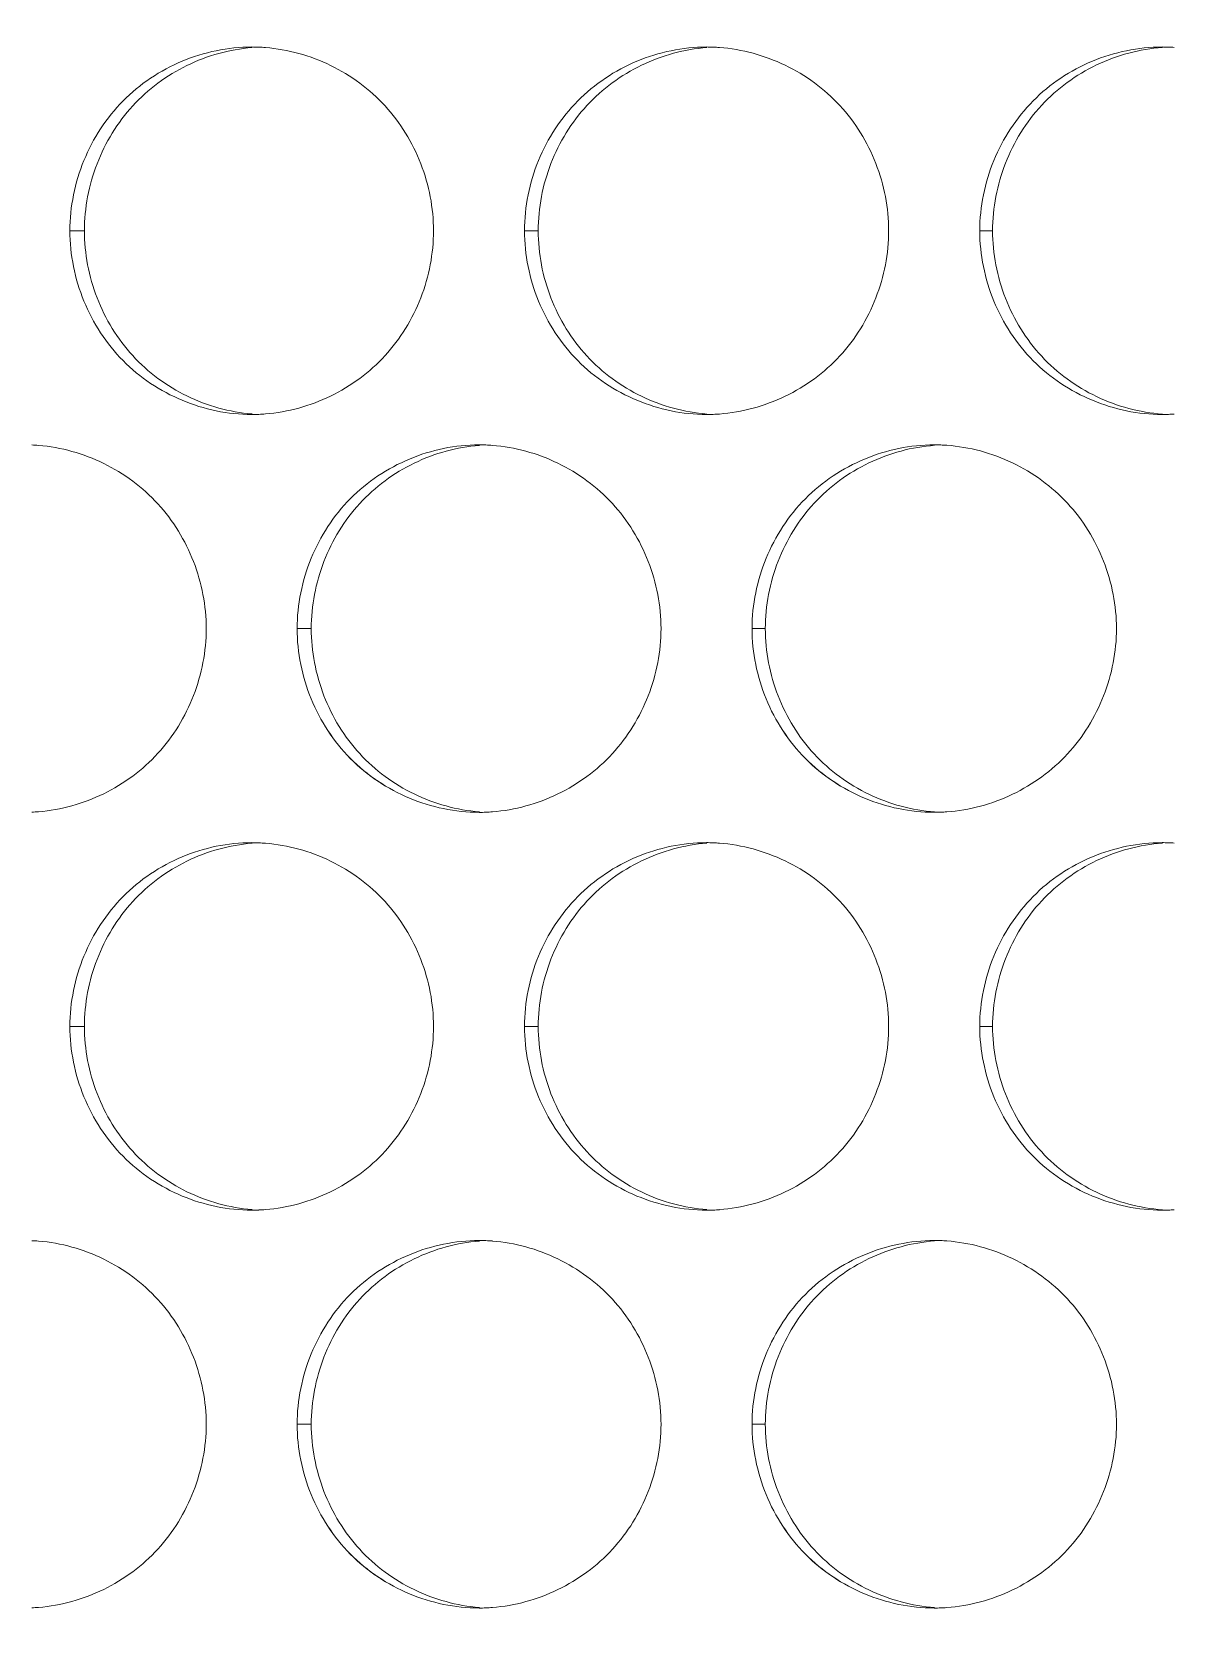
# Model space of a CAD drawing. Header units: millimetres. Extents: x 1177 to 4147, y 93 to 2194.
# Drawn here: x 1685.49 to 1704.14, y 1719.58 to 1745.56 of the extents above; entities that cross this region are included whole.
import ezdxf

# ---------------------------------------------------------------- set-up
doc = ezdxf.new("R2010")
doc.units = ezdxf.units.MM
doc.header["$LTSCALE"] = 0.1
doc.layers.get('0').update_dxf_attribs({"lineweight": 13})
doc.layers.add('标注', color=251, linetype='Continuous', lineweight=9)

msp = doc.modelspace()

# ---------------------------------------------------------------- linework, layer by layer
for radius, start, end in [(196.75, 204.56225, 43.01001), (177.334, 204.90538, 48.55999), (177.047, 204.9052, 48.6494), (168.077, 204.78787, 51.55568), (165.455, 204.70676, 52.44821), (156.5, 204.24844, 55.64881), (156.25, 204.23139, 55.74165), (155.11, 204.1505, 56.16753), (155, 204.14243, 56.20879)]:
    msp.add_arc((1812.49, 1686.895), radius, start, end)
at = {"layer": '标注'}
for p, q in [((1686.348, 1742.313), (1686.111, 1742.313)), ((1693.755, 1742.313), (1693.531, 1742.313)), ((1701.172, 1742.313), (1700.962, 1742.313)), ((1690.05, 1735.818), (1689.82, 1735.818)), ((1690.05, 1735.818), (1689.82, 1735.818)), ((1697.462, 1735.818), (1697.246, 1735.818)), ((1697.462, 1735.818), (1697.246, 1735.818)), ((1686.348, 1729.323), (1686.111, 1729.323)), ((1693.755, 1729.323), (1693.531, 1729.323)), ((1701.172, 1729.323), (1700.962, 1729.323)), ((1690.05, 1722.827), (1689.82, 1722.827)), ((1690.05, 1722.827), (1689.82, 1722.827)), ((1697.462, 1722.827), (1697.246, 1722.827)), ((1697.462, 1722.827), (1697.246, 1722.827))]:
    msp.add_line(p, q, dxfattribs=at)
for centre, radius, start, end in [((1689.078, 1742.519), 2.794, 87.6019, 89.9969), ((1689.076, 1742.48), 2.833, 85.4045, 87.6022), ((1696.502, 1742.512), 2.801, 87.7527, 89.9973), ((1696.501, 1742.475), 2.838, 85.6923, 87.753), ((1703.938, 1742.506), 2.807, 87.9025, 89.9977), ((1703.936, 1742.471), 2.842, 85.9783, 87.9027), ((1689.078, 1742.107), 2.794, 270.0031, 272.3981), ((1689.076, 1742.146), 2.833, 272.3978, 274.5955), ((1696.502, 1742.114), 2.801, 270.0027, 272.2473), ((1696.501, 1742.151), 2.838, 272.247, 274.3077), ((1703.938, 1742.12), 2.807, 270.0023, 272.0975), ((1703.936, 1742.155), 2.842, 272.0973, 274.0217), ((1685.367, 1735.987), 2.831, 85.2599, 87.5264), ((1685.367, 1735.987), 2.831, 85.2599, 87.5264), ((1692.789, 1736.02), 2.798, 87.6774, 89.9971), ((1692.789, 1736.02), 2.798, 87.6774, 89.9971), ((1692.787, 1735.982), 2.836, 85.5486, 87.6777), ((1692.787, 1735.982), 2.836, 85.5486, 87.6777), ((1700.219, 1736.014), 2.804, 87.8277, 89.9975), ((1700.219, 1736.014), 2.804, 87.8277, 89.9975), ((1700.217, 1735.978), 2.84, 85.8355, 87.828), ((1700.217, 1735.978), 2.84, 85.8355, 87.828), ((1685.367, 1735.649), 2.831, 272.4736, 274.7401), ((1685.367, 1735.649), 2.831, 272.4736, 274.7401), ((1692.789, 1735.615), 2.798, 270.0029, 272.3226), ((1692.789, 1735.615), 2.798, 270.0029, 272.3226), ((1692.787, 1735.653), 2.836, 272.3223, 274.4514), ((1692.787, 1735.653), 2.836, 272.3223, 274.4514), ((1700.219, 1735.622), 2.804, 270.0025, 272.1723), ((1700.219, 1735.622), 2.804, 270.0025, 272.1723), ((1700.217, 1735.658), 2.84, 272.172, 274.1645), ((1700.217, 1735.658), 2.84, 272.172, 274.1645), ((1689.078, 1729.528), 2.794, 87.6019, 89.9969), ((1689.076, 1729.489), 2.833, 85.4045, 87.6022), ((1696.502, 1729.522), 2.801, 87.7527, 89.9973), ((1696.501, 1729.485), 2.838, 85.6923, 87.753), ((1703.938, 1729.516), 2.807, 87.9025, 89.9977), ((1703.936, 1729.481), 2.842, 85.9783, 87.9027), ((1689.078, 1729.117), 2.794, 270.0031, 272.3981), ((1689.076, 1729.156), 2.833, 272.3978, 274.5955), ((1696.502, 1729.124), 2.801, 270.0027, 272.2473), ((1696.501, 1729.16), 2.838, 272.247, 274.3077), ((1703.938, 1729.13), 2.807, 270.0023, 272.0975), ((1703.936, 1729.164), 2.842, 272.0973, 274.0217), ((1685.367, 1722.996), 2.831, 85.2599, 87.5264), ((1685.367, 1722.996), 2.831, 85.2599, 87.5264), ((1692.789, 1723.03), 2.798, 87.6774, 89.9971), ((1692.789, 1723.03), 2.798, 87.6774, 89.9971), ((1692.787, 1722.992), 2.836, 85.5486, 87.6777), ((1692.787, 1722.992), 2.836, 85.5486, 87.6777), ((1700.219, 1723.023), 2.804, 87.8277, 89.9975), ((1700.219, 1723.023), 2.804, 87.8277, 89.9975), ((1700.217, 1722.988), 2.84, 85.8355, 87.828), ((1700.217, 1722.988), 2.84, 85.8355, 87.828), ((1685.367, 1722.659), 2.831, 272.4736, 274.7401), ((1685.367, 1722.659), 2.831, 272.4736, 274.7401), ((1692.789, 1722.625), 2.798, 270.0029, 272.3226), ((1692.789, 1722.625), 2.798, 270.0029, 272.3226), ((1692.787, 1722.663), 2.836, 272.3223, 274.4514), ((1692.787, 1722.663), 2.836, 272.3223, 274.4514), ((1700.219, 1722.631), 2.804, 270.0025, 272.1723), ((1700.219, 1722.631), 2.804, 270.0025, 272.1723), ((1700.217, 1722.667), 2.84, 272.172, 274.1645), ((1700.217, 1722.667), 2.84, 272.172, 274.1645)]:
    msp.add_arc(centre, radius, start, end, dxfattribs=at)
msp.add_spline([(2027.49, 1819.182), (1864.296, 1806.369), (1766.772, 1737.15), (1658.757, 1615.796), (1597.49, 1595.163)], degree=3, dxfattribs=at)
for points, knots in [([(1689.084, 1745.304), (1688.718, 1745.274), (1687.991, 1745.072), (1687.082, 1744.399), (1686.492, 1743.431), (1686.348, 1742.684), (1686.348, 1742.313)], [0, 0, 0, 0, 0.248698, 0.497934, 0.748447, 1, 1, 1, 1]), ([(1692.046, 1742.313), (1692.046, 1742.684), (1691.901, 1743.431), (1691.309, 1744.4), (1690.398, 1745.072), (1689.67, 1745.275), (1689.303, 1745.304)], [0, 0, 0, 0, 0.251294, 0.501718, 0.751079, 1, 1, 1, 1]), ([(1696.509, 1745.305), (1696.141, 1745.277), (1695.41, 1745.077), (1694.495, 1744.405), (1693.9, 1743.435), (1693.755, 1742.686), (1693.755, 1742.313)], [0, 0, 0, 0, 0.248852, 0.498158, 0.748599, 1, 1, 1, 1]), ([(1699.475, 1742.313), (1699.475, 1742.686), (1699.329, 1743.435), (1698.733, 1744.406), (1697.815, 1745.078), (1697.083, 1745.277), (1696.714, 1745.305)], [0, 0, 0, 0, 0.251145, 0.501497, 0.750925, 1, 1, 1, 1]), ([(1703.943, 1745.306), (1703.574, 1745.28), (1702.839, 1745.082), (1701.918, 1744.411), (1701.318, 1743.438), (1701.172, 1742.687), (1701.172, 1742.313)], [0, 0, 0, 0, 0.248996, 0.498369, 0.748741, 1, 1, 1, 1]), ([(1702.8, 1745.081), (1702.442, 1744.932), (1701.775, 1744.491), (1701.34, 1743.82), (1701.192, 1743.46)], [0, 0, 0, 0, 0.499334, 1, 1, 1, 1]), ([(1686.348, 1742.313), (1686.348, 1741.942), (1686.492, 1741.195), (1687.082, 1740.227), (1687.991, 1739.554), (1688.718, 1739.352), (1689.084, 1739.322)], [0, 0, 0, 0, 0.251553, 0.502066, 0.751302, 1, 1, 1, 1]), ([(1689.303, 1739.322), (1689.67, 1739.352), (1690.398, 1739.554), (1691.309, 1740.226), (1691.901, 1741.195), (1692.046, 1741.942), (1692.046, 1742.313)], [0, 0, 0, 0, 0.248921, 0.498282, 0.748706, 1, 1, 1, 1]), ([(1693.755, 1742.313), (1693.755, 1741.941), (1693.9, 1741.191), (1694.495, 1740.221), (1695.41, 1739.549), (1696.141, 1739.349), (1696.509, 1739.321)], [0, 0, 0, 0, 0.251401, 0.501842, 0.751148, 1, 1, 1, 1]), ([(1696.714, 1739.321), (1697.083, 1739.349), (1697.815, 1739.549), (1698.733, 1740.22), (1699.329, 1741.191), (1699.475, 1741.94), (1699.475, 1742.313)], [0, 0, 0, 0, 0.249075, 0.498503, 0.748855, 1, 1, 1, 1]), ([(1701.172, 1742.313), (1701.172, 1741.939), (1701.318, 1741.188), (1701.918, 1740.215), (1702.839, 1739.544), (1703.574, 1739.346), (1703.943, 1739.32)], [0, 0, 0, 0, 0.251259, 0.501631, 0.751004, 1, 1, 1, 1]), ([(1701.192, 1741.166), (1701.34, 1740.806), (1701.775, 1740.135), (1702.442, 1739.694), (1702.8, 1739.545)], [0, 0, 0, 0, 0.500666, 1, 1, 1, 1]), ([(1688.336, 1735.818), (1688.336, 1736.189), (1688.191, 1736.934), (1687.602, 1737.902), (1686.694, 1738.575), (1685.967, 1738.778), (1685.601, 1738.808)], [0, 0, 0, 0, 0.251371, 0.501834, 0.751159, 1, 1, 1, 1]), ([(1688.336, 1735.818), (1688.336, 1736.189), (1688.191, 1736.934), (1687.602, 1737.902), (1686.694, 1738.575), (1685.967, 1738.778), (1685.601, 1738.808)], [0, 0, 0, 0, 0.251371, 0.501834, 0.751159, 1, 1, 1, 1]), ([(1692.795, 1738.809), (1692.428, 1738.781), (1691.699, 1738.58), (1690.787, 1737.907), (1690.195, 1736.938), (1690.05, 1736.19), (1690.05, 1735.818)], [0, 0, 0, 0, 0.248776, 0.498047, 0.748524, 1, 1, 1, 1]), ([(1692.795, 1738.809), (1692.428, 1738.781), (1691.699, 1738.58), (1690.787, 1737.907), (1690.195, 1736.938), (1690.05, 1736.19), (1690.05, 1735.818)], [0, 0, 0, 0, 0.248776, 0.498047, 0.748524, 1, 1, 1, 1]), ([(1695.76, 1735.818), (1695.76, 1736.19), (1695.614, 1736.938), (1695.02, 1737.908), (1694.105, 1738.58), (1693.375, 1738.781), (1693.007, 1738.809)], [0, 0, 0, 0, 0.251218, 0.501606, 0.751001, 1, 1, 1, 1]), ([(1695.76, 1735.818), (1695.76, 1736.19), (1695.614, 1736.938), (1695.02, 1737.908), (1694.105, 1738.58), (1693.375, 1738.781), (1693.007, 1738.809)], [0, 0, 0, 0, 0.251218, 0.501606, 0.751001, 1, 1, 1, 1]), ([(1700.225, 1738.81), (1699.856, 1738.783), (1699.123, 1738.585), (1698.205, 1737.913), (1697.608, 1736.941), (1697.462, 1736.191), (1697.462, 1735.818)], [0, 0, 0, 0, 0.248925, 0.498265, 0.748671, 1, 1, 1, 1]), ([(1700.225, 1738.81), (1699.856, 1738.783), (1699.123, 1738.585), (1698.205, 1737.913), (1697.608, 1736.941), (1697.462, 1736.191), (1697.462, 1735.818)], [0, 0, 0, 0, 0.248925, 0.498265, 0.748671, 1, 1, 1, 1]), ([(1703.194, 1735.818), (1703.194, 1736.191), (1703.047, 1736.942), (1702.448, 1737.914), (1701.528, 1738.585), (1700.793, 1738.784), (1700.424, 1738.81)], [0, 0, 0, 0, 0.251074, 0.501391, 0.750853, 1, 1, 1, 1]), ([(1703.194, 1735.818), (1703.194, 1736.191), (1703.047, 1736.942), (1702.448, 1737.914), (1701.528, 1738.585), (1700.793, 1738.784), (1700.424, 1738.81)], [0, 0, 0, 0, 0.251074, 0.501391, 0.750853, 1, 1, 1, 1]), ([(1685.601, 1732.827), (1685.967, 1732.858), (1686.694, 1733.061), (1687.602, 1733.734), (1688.191, 1734.701), (1688.336, 1735.447), (1688.336, 1735.818)], [0, 0, 0, 0, 0.248841, 0.498166, 0.748629, 1, 1, 1, 1]), ([(1685.601, 1732.827), (1685.967, 1732.858), (1686.694, 1733.061), (1687.602, 1733.734), (1688.191, 1734.701), (1688.336, 1735.447), (1688.336, 1735.818)], [0, 0, 0, 0, 0.248841, 0.498166, 0.748629, 1, 1, 1, 1]), ([(1690.05, 1735.818), (1690.05, 1735.446), (1690.195, 1734.698), (1690.787, 1733.728), (1691.699, 1733.056), (1692.428, 1732.855), (1692.795, 1732.826)], [0, 0, 0, 0, 0.251476, 0.501953, 0.751224, 1, 1, 1, 1]), ([(1690.05, 1735.818), (1690.05, 1735.446), (1690.195, 1734.698), (1690.787, 1733.728), (1691.699, 1733.056), (1692.428, 1732.855), (1692.795, 1732.826)], [0, 0, 0, 0, 0.251476, 0.501953, 0.751224, 1, 1, 1, 1]), ([(1693.007, 1732.826), (1693.375, 1732.855), (1694.105, 1733.056), (1695.02, 1733.728), (1695.614, 1734.698), (1695.76, 1735.446), (1695.76, 1735.818)], [0, 0, 0, 0, 0.248999, 0.498394, 0.748782, 1, 1, 1, 1]), ([(1693.007, 1732.826), (1693.375, 1732.855), (1694.105, 1733.056), (1695.02, 1733.728), (1695.614, 1734.698), (1695.76, 1735.446), (1695.76, 1735.818)], [0, 0, 0, 0, 0.248999, 0.498394, 0.748782, 1, 1, 1, 1]), ([(1697.462, 1735.818), (1697.462, 1735.445), (1697.608, 1734.694), (1698.205, 1733.723), (1699.123, 1733.051), (1699.856, 1732.852), (1700.225, 1732.825)], [0, 0, 0, 0, 0.251329, 0.501735, 0.751075, 1, 1, 1, 1]), ([(1697.462, 1735.818), (1697.462, 1735.445), (1697.608, 1734.694), (1698.205, 1733.723), (1699.123, 1733.051), (1699.856, 1732.852), (1700.225, 1732.825)], [0, 0, 0, 0, 0.251329, 0.501735, 0.751075, 1, 1, 1, 1]), ([(1700.424, 1732.825), (1700.793, 1732.852), (1701.528, 1733.051), (1702.448, 1733.722), (1703.047, 1734.694), (1703.194, 1735.445), (1703.194, 1735.818)], [0, 0, 0, 0, 0.249147, 0.498609, 0.748926, 1, 1, 1, 1]), ([(1700.424, 1732.825), (1700.793, 1732.852), (1701.528, 1733.051), (1702.448, 1733.722), (1703.047, 1734.694), (1703.194, 1735.445), (1703.194, 1735.818)], [0, 0, 0, 0, 0.249147, 0.498609, 0.748926, 1, 1, 1, 1]), ([(1690.049, 1734.671), (1690.196, 1734.311), (1690.63, 1733.64), (1691.296, 1733.199), (1691.654, 1733.05)], [0, 0, 0, 0, 0.500865, 1, 1, 1, 1]), ([(1697.475, 1734.671), (1697.622, 1734.311), (1698.057, 1733.64), (1698.724, 1733.199), (1699.082, 1733.05)], [0, 0, 0, 0, 0.50073, 1, 1, 1, 1]), ([(1689.084, 1732.314), (1688.718, 1732.284), (1687.991, 1732.082), (1687.082, 1731.409), (1686.492, 1730.441), (1686.348, 1729.694), (1686.348, 1729.323)], [0, 0, 0, 0, 0.248698, 0.497934, 0.748447, 1, 1, 1, 1]), ([(1692.046, 1729.323), (1692.046, 1729.694), (1691.901, 1730.441), (1691.309, 1731.41), (1690.398, 1732.082), (1689.67, 1732.284), (1689.303, 1732.314)], [0, 0, 0, 0, 0.251294, 0.501718, 0.751079, 1, 1, 1, 1]), ([(1696.509, 1732.315), (1696.141, 1732.287), (1695.41, 1732.087), (1694.495, 1731.415), (1693.9, 1730.444), (1693.755, 1729.695), (1693.755, 1729.323)], [0, 0, 0, 0, 0.248852, 0.498158, 0.748599, 1, 1, 1, 1]), ([(1699.475, 1729.323), (1699.475, 1729.695), (1699.329, 1730.445), (1698.733, 1731.416), (1697.815, 1732.087), (1697.083, 1732.287), (1696.714, 1732.315)], [0, 0, 0, 0, 0.251145, 0.501497, 0.750925, 1, 1, 1, 1]), ([(1703.943, 1732.316), (1703.574, 1732.29), (1702.839, 1732.092), (1701.918, 1731.421), (1701.318, 1730.448), (1701.172, 1729.696), (1701.172, 1729.323)], [0, 0, 0, 0, 0.248996, 0.498369, 0.748741, 1, 1, 1, 1]), ([(1702.8, 1732.091), (1702.442, 1731.941), (1701.775, 1731.501), (1701.34, 1730.83), (1701.192, 1730.47)], [0, 0, 0, 0, 0.499334, 1, 1, 1, 1]), ([(1686.348, 1729.323), (1686.348, 1728.951), (1686.492, 1728.205), (1687.082, 1727.236), (1687.991, 1726.564), (1688.718, 1726.361), (1689.084, 1726.332)], [0, 0, 0, 0, 0.251553, 0.502066, 0.751302, 1, 1, 1, 1]), ([(1689.303, 1726.332), (1689.67, 1726.361), (1690.398, 1726.563), (1691.309, 1727.236), (1691.901, 1728.204), (1692.046, 1728.951), (1692.046, 1729.323)], [0, 0, 0, 0, 0.248921, 0.498282, 0.748706, 1, 1, 1, 1]), ([(1693.755, 1729.323), (1693.755, 1728.95), (1693.9, 1728.201), (1694.495, 1727.23), (1695.41, 1726.558), (1696.141, 1726.358), (1696.509, 1726.331)], [0, 0, 0, 0, 0.251401, 0.501842, 0.751148, 1, 1, 1, 1]), ([(1696.714, 1726.331), (1697.083, 1726.358), (1697.815, 1726.558), (1698.733, 1727.23), (1699.329, 1728.201), (1699.475, 1728.95), (1699.475, 1729.323)], [0, 0, 0, 0, 0.249075, 0.498503, 0.748855, 1, 1, 1, 1]), ([(1701.172, 1729.323), (1701.172, 1728.949), (1701.318, 1728.197), (1701.918, 1727.224), (1702.839, 1726.553), (1703.574, 1726.356), (1703.943, 1726.33)], [0, 0, 0, 0, 0.251259, 0.501631, 0.751004, 1, 1, 1, 1]), ([(1701.192, 1728.175), (1701.34, 1727.816), (1701.775, 1727.145), (1702.442, 1726.704), (1702.8, 1726.554)], [0, 0, 0, 0, 0.500666, 1, 1, 1, 1]), ([(1688.336, 1722.827), (1688.336, 1723.198), (1688.191, 1723.944), (1687.602, 1724.912), (1686.694, 1725.584), (1685.967, 1725.788), (1685.601, 1725.818)], [0, 0, 0, 0, 0.251371, 0.501834, 0.751159, 1, 1, 1, 1]), ([(1688.336, 1722.827), (1688.336, 1723.198), (1688.191, 1723.944), (1687.602, 1724.912), (1686.694, 1725.584), (1685.967, 1725.788), (1685.601, 1725.818)], [0, 0, 0, 0, 0.251371, 0.501834, 0.751159, 1, 1, 1, 1]), ([(1692.795, 1725.819), (1692.428, 1725.79), (1691.699, 1725.589), (1690.787, 1724.917), (1690.195, 1723.947), (1690.05, 1723.199), (1690.05, 1722.827)], [0, 0, 0, 0, 0.248776, 0.498047, 0.748524, 1, 1, 1, 1]), ([(1692.795, 1725.819), (1692.428, 1725.79), (1691.699, 1725.589), (1690.787, 1724.917), (1690.195, 1723.947), (1690.05, 1723.199), (1690.05, 1722.827)], [0, 0, 0, 0, 0.248776, 0.498047, 0.748524, 1, 1, 1, 1]), ([(1695.76, 1722.827), (1695.76, 1723.199), (1695.614, 1723.948), (1695.02, 1724.917), (1694.105, 1725.589), (1693.375, 1725.79), (1693.007, 1725.819)], [0, 0, 0, 0, 0.251218, 0.501606, 0.751001, 1, 1, 1, 1]), ([(1695.76, 1722.827), (1695.76, 1723.199), (1695.614, 1723.948), (1695.02, 1724.917), (1694.105, 1725.589), (1693.375, 1725.79), (1693.007, 1725.819)], [0, 0, 0, 0, 0.251218, 0.501606, 0.751001, 1, 1, 1, 1]), ([(1700.225, 1725.82), (1699.856, 1725.793), (1699.123, 1725.594), (1698.205, 1724.923), (1697.608, 1723.951), (1697.462, 1723.201), (1697.462, 1722.827)], [0, 0, 0, 0, 0.248925, 0.498265, 0.748671, 1, 1, 1, 1]), ([(1700.225, 1725.82), (1699.856, 1725.793), (1699.123, 1725.594), (1698.205, 1724.923), (1697.608, 1723.951), (1697.462, 1723.201), (1697.462, 1722.827)], [0, 0, 0, 0, 0.248925, 0.498265, 0.748671, 1, 1, 1, 1]), ([(1703.194, 1722.827), (1703.194, 1723.201), (1703.047, 1723.951), (1702.448, 1724.923), (1701.528, 1725.594), (1700.793, 1725.793), (1700.424, 1725.82)], [0, 0, 0, 0, 0.251074, 0.501391, 0.750853, 1, 1, 1, 1]), ([(1703.194, 1722.827), (1703.194, 1723.201), (1703.047, 1723.951), (1702.448, 1724.923), (1701.528, 1725.594), (1700.793, 1725.793), (1700.424, 1725.82)], [0, 0, 0, 0, 0.251074, 0.501391, 0.750853, 1, 1, 1, 1]), ([(1685.601, 1719.837), (1685.967, 1719.867), (1686.694, 1720.071), (1687.602, 1720.743), (1688.191, 1721.711), (1688.336, 1722.457), (1688.336, 1722.827)], [0, 0, 0, 0, 0.248841, 0.498166, 0.748629, 1, 1, 1, 1]), ([(1685.601, 1719.837), (1685.967, 1719.867), (1686.694, 1720.071), (1687.602, 1720.743), (1688.191, 1721.711), (1688.336, 1722.457), (1688.336, 1722.827)], [0, 0, 0, 0, 0.248841, 0.498166, 0.748629, 1, 1, 1, 1]), ([(1690.05, 1722.827), (1690.05, 1722.456), (1690.195, 1721.708), (1690.787, 1720.738), (1691.699, 1720.066), (1692.428, 1719.865), (1692.795, 1719.836)], [0, 0, 0, 0, 0.251476, 0.501953, 0.751224, 1, 1, 1, 1]), ([(1690.05, 1722.827), (1690.05, 1722.456), (1690.195, 1721.708), (1690.787, 1720.738), (1691.699, 1720.066), (1692.428, 1719.865), (1692.795, 1719.836)], [0, 0, 0, 0, 0.251476, 0.501953, 0.751224, 1, 1, 1, 1]), ([(1693.007, 1719.836), (1693.375, 1719.865), (1694.105, 1720.066), (1695.02, 1720.738), (1695.614, 1721.707), (1695.76, 1722.455), (1695.76, 1722.827)], [0, 0, 0, 0, 0.248999, 0.498394, 0.748782, 1, 1, 1, 1]), ([(1693.007, 1719.836), (1693.375, 1719.865), (1694.105, 1720.066), (1695.02, 1720.738), (1695.614, 1721.707), (1695.76, 1722.455), (1695.76, 1722.827)], [0, 0, 0, 0, 0.248999, 0.498394, 0.748782, 1, 1, 1, 1]), ([(1697.462, 1722.827), (1697.462, 1722.454), (1697.608, 1721.704), (1698.205, 1720.732), (1699.123, 1720.061), (1699.856, 1719.862), (1700.225, 1719.835)], [0, 0, 0, 0, 0.251329, 0.501735, 0.751075, 1, 1, 1, 1]), ([(1697.462, 1722.827), (1697.462, 1722.454), (1697.608, 1721.704), (1698.205, 1720.732), (1699.123, 1720.061), (1699.856, 1719.862), (1700.225, 1719.835)], [0, 0, 0, 0, 0.251329, 0.501735, 0.751075, 1, 1, 1, 1]), ([(1700.424, 1719.835), (1700.793, 1719.862), (1701.528, 1720.06), (1702.448, 1720.732), (1703.047, 1721.704), (1703.194, 1722.454), (1703.194, 1722.827)], [0, 0, 0, 0, 0.249147, 0.498609, 0.748926, 1, 1, 1, 1]), ([(1700.424, 1719.835), (1700.793, 1719.862), (1701.528, 1720.06), (1702.448, 1720.732), (1703.047, 1721.704), (1703.194, 1722.454), (1703.194, 1722.827)], [0, 0, 0, 0, 0.249147, 0.498609, 0.748926, 1, 1, 1, 1]), ([(1690.049, 1721.68), (1690.196, 1721.321), (1690.63, 1720.65), (1691.296, 1720.209), (1691.654, 1720.059)], [0, 0, 0, 0, 0.500865, 1, 1, 1, 1]), ([(1697.475, 1721.68), (1697.622, 1721.321), (1698.057, 1720.65), (1698.724, 1720.209), (1699.082, 1720.059)], [0, 0, 0, 0, 0.50073, 1, 1, 1, 1])]:
    msp.add_open_spline(points, degree=3, knots=knots, dxfattribs=at)
for points in [[(1689.078, 1745.313), (1688.692, 1745.313), (1688.299, 1745.23), (1687.943, 1745.081)], [(1696.503, 1745.313), (1696.116, 1745.313), (1695.723, 1745.23), (1695.367, 1745.081)], [(1703.938, 1745.313), (1703.551, 1745.313), (1703.157, 1745.23), (1702.8, 1745.081)], [(1687.943, 1745.081), (1687.586, 1744.932), (1687.251, 1744.709), (1686.979, 1744.434)], [(1695.367, 1745.081), (1695.009, 1744.932), (1694.673, 1744.709), (1694.401, 1744.434)], [(1686.979, 1744.434), (1686.706, 1744.158), (1686.487, 1743.82), (1686.34, 1743.46)], [(1694.401, 1744.434), (1694.127, 1744.158), (1693.908, 1743.82), (1693.76, 1743.46)], [(1686.34, 1743.46), (1686.192, 1743.099), (1686.111, 1742.703), (1686.111, 1742.313)], [(1693.76, 1743.46), (1693.612, 1743.1), (1693.531, 1742.703), (1693.531, 1742.313)], [(1701.192, 1743.46), (1701.044, 1743.1), (1700.962, 1742.703), (1700.962, 1742.313)], [(1686.111, 1742.313), (1686.111, 1741.923), (1686.192, 1741.527), (1686.34, 1741.166)], [(1693.531, 1742.313), (1693.531, 1741.923), (1693.612, 1741.527), (1693.76, 1741.166)], [(1700.962, 1742.313), (1700.962, 1741.923), (1701.044, 1741.527), (1701.192, 1741.166)], [(1686.34, 1741.166), (1686.487, 1740.807), (1686.706, 1740.468), (1686.979, 1740.192)], [(1693.76, 1741.166), (1693.908, 1740.806), (1694.127, 1740.468), (1694.401, 1740.192)], [(1686.979, 1740.192), (1687.251, 1739.917), (1687.586, 1739.694), (1687.943, 1739.545)], [(1694.401, 1740.192), (1694.673, 1739.917), (1695.009, 1739.694), (1695.367, 1739.545)], [(1687.943, 1739.545), (1688.299, 1739.396), (1688.692, 1739.313), (1689.078, 1739.313)], [(1695.367, 1739.545), (1695.723, 1739.396), (1696.116, 1739.313), (1696.503, 1739.313)], [(1702.8, 1739.545), (1703.157, 1739.396), (1703.551, 1739.313), (1703.938, 1739.313)], [(1692.789, 1738.818), (1692.403, 1738.818), (1692.01, 1738.735), (1691.654, 1738.586)], [(1692.789, 1738.818), (1692.403, 1738.818), (1692.01, 1738.735), (1691.654, 1738.586)], [(1700.219, 1738.818), (1699.832, 1738.818), (1699.439, 1738.735), (1699.082, 1738.586)], [(1700.219, 1738.818), (1699.832, 1738.818), (1699.439, 1738.735), (1699.082, 1738.586)], [(1691.654, 1738.586), (1691.296, 1738.436), (1690.961, 1738.214), (1690.688, 1737.938)], [(1691.654, 1738.586), (1691.296, 1738.436), (1690.961, 1738.214), (1690.688, 1737.938)], [(1699.082, 1738.586), (1698.724, 1738.436), (1698.389, 1738.214), (1698.116, 1737.938)], [(1699.082, 1738.586), (1698.724, 1738.436), (1698.389, 1738.214), (1698.116, 1737.938)], [(1690.688, 1737.938), (1690.415, 1737.663), (1690.196, 1737.324), (1690.049, 1736.965)], [(1690.688, 1737.938), (1690.415, 1737.663), (1690.196, 1737.324), (1690.049, 1736.965)], [(1698.116, 1737.938), (1697.842, 1737.663), (1697.622, 1737.324), (1697.475, 1736.965)], [(1698.116, 1737.938), (1697.842, 1737.663), (1697.622, 1737.324), (1697.475, 1736.965)], [(1690.049, 1736.965), (1689.901, 1736.604), (1689.82, 1736.208), (1689.82, 1735.818)], [(1690.049, 1736.965), (1689.901, 1736.604), (1689.82, 1736.208), (1689.82, 1735.818)], [(1697.475, 1736.965), (1697.327, 1736.604), (1697.246, 1736.208), (1697.246, 1735.818)], [(1697.475, 1736.965), (1697.327, 1736.604), (1697.246, 1736.208), (1697.246, 1735.818)], [(1689.82, 1735.818), (1689.82, 1735.428), (1689.901, 1735.031), (1690.049, 1734.671)], [(1689.82, 1735.818), (1689.82, 1735.428), (1689.901, 1735.031), (1690.049, 1734.671)], [(1697.246, 1735.818), (1697.246, 1735.428), (1697.327, 1735.031), (1697.475, 1734.671)], [(1697.246, 1735.818), (1697.246, 1735.428), (1697.327, 1735.031), (1697.475, 1734.671)], [(1690.049, 1734.671), (1690.196, 1734.311), (1690.415, 1733.973), (1690.688, 1733.697)], [(1697.475, 1734.671), (1697.622, 1734.311), (1697.842, 1733.973), (1698.116, 1733.697)], [(1690.688, 1733.697), (1690.961, 1733.422), (1691.296, 1733.199), (1691.654, 1733.05)], [(1698.116, 1733.697), (1698.389, 1733.422), (1698.724, 1733.199), (1699.082, 1733.05)], [(1691.654, 1733.05), (1692.01, 1732.9), (1692.403, 1732.818), (1692.789, 1732.818)], [(1691.654, 1733.05), (1692.01, 1732.9), (1692.403, 1732.818), (1692.789, 1732.818)], [(1699.082, 1733.05), (1699.439, 1732.9), (1699.832, 1732.818), (1700.219, 1732.818)], [(1699.082, 1733.05), (1699.439, 1732.9), (1699.832, 1732.818), (1700.219, 1732.818)], [(1689.078, 1732.323), (1688.692, 1732.323), (1688.299, 1732.24), (1687.943, 1732.091)], [(1696.503, 1732.323), (1696.116, 1732.323), (1695.723, 1732.24), (1695.367, 1732.091)], [(1703.938, 1732.323), (1703.551, 1732.323), (1703.157, 1732.24), (1702.8, 1732.091)], [(1687.943, 1732.091), (1687.586, 1731.941), (1687.251, 1731.719), (1686.979, 1731.443)], [(1695.367, 1732.091), (1695.009, 1731.941), (1694.673, 1731.719), (1694.401, 1731.443)], [(1686.979, 1731.443), (1686.706, 1731.167), (1686.487, 1730.829), (1686.34, 1730.47)], [(1694.401, 1731.443), (1694.127, 1731.167), (1693.908, 1730.829), (1693.76, 1730.47)], [(1686.34, 1730.47), (1686.192, 1730.109), (1686.111, 1729.713), (1686.111, 1729.323)], [(1693.76, 1730.47), (1693.612, 1730.109), (1693.531, 1729.713), (1693.531, 1729.323)], [(1701.192, 1730.47), (1701.044, 1730.109), (1700.962, 1729.713), (1700.962, 1729.323)], [(1686.111, 1729.323), (1686.111, 1728.933), (1686.192, 1728.536), (1686.34, 1728.175)], [(1693.531, 1729.323), (1693.531, 1728.933), (1693.612, 1728.536), (1693.76, 1728.175)], [(1700.962, 1729.323), (1700.962, 1728.933), (1701.044, 1728.536), (1701.192, 1728.175)], [(1686.34, 1728.175), (1686.487, 1727.816), (1686.706, 1727.478), (1686.979, 1727.202)], [(1693.76, 1728.175), (1693.908, 1727.816), (1694.127, 1727.478), (1694.401, 1727.202)], [(1686.979, 1727.202), (1687.251, 1726.927), (1687.586, 1726.704), (1687.943, 1726.554)], [(1694.401, 1727.202), (1694.673, 1726.927), (1695.009, 1726.704), (1695.367, 1726.554)], [(1687.943, 1726.554), (1688.299, 1726.405), (1688.692, 1726.323), (1689.078, 1726.323)], [(1695.367, 1726.554), (1695.723, 1726.405), (1696.116, 1726.323), (1696.503, 1726.323)], [(1702.8, 1726.554), (1703.157, 1726.405), (1703.551, 1726.323), (1703.938, 1726.323)], [(1692.789, 1725.827), (1692.403, 1725.827), (1692.01, 1725.745), (1691.654, 1725.596)], [(1692.789, 1725.827), (1692.403, 1725.827), (1692.01, 1725.745), (1691.654, 1725.596)], [(1700.219, 1725.827), (1699.832, 1725.827), (1699.439, 1725.745), (1699.082, 1725.596)], [(1700.219, 1725.827), (1699.832, 1725.827), (1699.439, 1725.745), (1699.082, 1725.596)], [(1691.654, 1725.596), (1691.296, 1725.446), (1690.961, 1725.223), (1690.688, 1724.948)], [(1691.654, 1725.596), (1691.296, 1725.446), (1690.961, 1725.223), (1690.688, 1724.948)], [(1699.082, 1725.596), (1698.724, 1725.446), (1698.389, 1725.224), (1698.116, 1724.948)], [(1699.082, 1725.596), (1698.724, 1725.446), (1698.389, 1725.224), (1698.116, 1724.948)], [(1690.688, 1724.948), (1690.415, 1724.672), (1690.196, 1724.334), (1690.049, 1723.975)], [(1690.688, 1724.948), (1690.415, 1724.672), (1690.196, 1724.334), (1690.049, 1723.975)], [(1698.116, 1724.948), (1697.842, 1724.672), (1697.622, 1724.334), (1697.475, 1723.975)], [(1698.116, 1724.948), (1697.842, 1724.672), (1697.622, 1724.334), (1697.475, 1723.975)], [(1690.049, 1723.975), (1689.901, 1723.614), (1689.82, 1723.217), (1689.82, 1722.827)], [(1690.049, 1723.975), (1689.901, 1723.614), (1689.82, 1723.217), (1689.82, 1722.827)], [(1697.475, 1723.975), (1697.327, 1723.614), (1697.246, 1723.217), (1697.246, 1722.827)], [(1697.475, 1723.975), (1697.327, 1723.614), (1697.246, 1723.217), (1697.246, 1722.827)], [(1689.82, 1722.827), (1689.82, 1722.438), (1689.901, 1722.041), (1690.049, 1721.68)], [(1689.82, 1722.827), (1689.82, 1722.438), (1689.901, 1722.041), (1690.049, 1721.68)], [(1697.246, 1722.827), (1697.246, 1722.437), (1697.327, 1722.041), (1697.475, 1721.68)], [(1697.246, 1722.827), (1697.246, 1722.437), (1697.327, 1722.041), (1697.475, 1721.68)], [(1690.049, 1721.68), (1690.196, 1721.321), (1690.415, 1720.983), (1690.688, 1720.707)], [(1697.475, 1721.68), (1697.622, 1721.321), (1697.842, 1720.983), (1698.116, 1720.707)], [(1690.688, 1720.707), (1690.961, 1720.431), (1691.296, 1720.209), (1691.654, 1720.059)], [(1698.116, 1720.707), (1698.389, 1720.431), (1698.724, 1720.209), (1699.082, 1720.059)], [(1691.654, 1720.059), (1692.01, 1719.91), (1692.403, 1719.827), (1692.789, 1719.827)], [(1691.654, 1720.059), (1692.01, 1719.91), (1692.403, 1719.827), (1692.789, 1719.827)], [(1699.082, 1720.059), (1699.439, 1719.91), (1699.832, 1719.827), (1700.219, 1719.827)], [(1699.082, 1720.059), (1699.439, 1719.91), (1699.832, 1719.827), (1700.219, 1719.827)]]:
    msp.add_open_spline(points, degree=3, dxfattribs=at)

doc.saveas('drawing.dxf')
